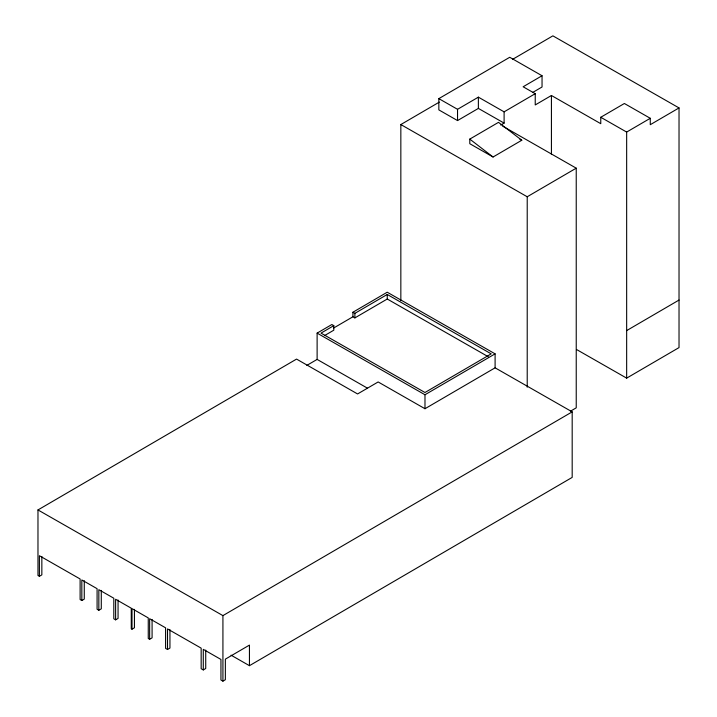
<?xml version="1.0" encoding="UTF-8"?>
<svg xmlns="http://www.w3.org/2000/svg" width="717" height="717" viewBox="0 0 717 717"><rect width="100%" height="100%" fill="white"/><g stroke="black" fill="none" stroke-linecap="round" stroke-linejoin="round"><path stroke-width="1.08" d="M542.043 75.742L523.132 86.775L535.232 93.685L504.105 111.843L478.373 97.154L478.373 108.41L457.536 120.573L438.84 109.889L438.84 98.632L509.733 57.279L542.043 75.742L542.043 86.999L532.588 92.511M400.839 300.692L400.839 124.552L439.333 102.101M512.467 59.43L552.888 35.85L679.026 107.926L679.026 347.593L626.658 378.137L576.504 349.484M457.536 120.573L457.536 109.316L478.373 97.154M469.787 139.107L498.503 122.347L521.779 140.254L493.063 157.005L469.787 143.705L469.787 139.107L493.063 157.005M500.762 125.054L504.105 123.1L504.105 111.843M679.026 107.926L650.274 124.695L650.274 118.296L624.382 103.499L600.765 117.274L600.765 123.683L551.427 95.495L535.232 104.942L535.232 93.685M626.658 378.137L626.658 132.071L650.274 118.296M527.219 387.189L527.219 196.763L576.235 168.172L502.698 126.156M306.831 365.41L317.12 359.414L317.12 333.118L331.846 324.523L333.808 325.643L333.808 330.187L324.667 335.52M333.763 327.956L352.916 316.78L352.916 312.236L387.225 292.213L495.097 353.848L495.097 367.821L424.984 408.726L378.146 381.955L357.577 393.956L296.551 359.092L37.974 509.939L37.974 575.473L39.408 576.298L41.846 574.873L41.846 556.455M333.808 325.643L321.019 333.109L424.966 392.504L491.199 353.857L387.252 294.472L354.879 313.356L354.879 317.9L352.916 316.78M354.879 317.9L387.252 299.016L387.252 294.472M424.984 408.726L424.984 394.753L495.097 353.848M39.408 576.298L39.408 555.72L80.116 578.977L80.116 599.555L81.828 600.532L84.274 599.107L84.274 580.698M81.828 600.532L81.828 579.954L97.082 588.675L97.082 609.253L98.838 610.257L101.285 608.832L101.285 590.414M98.838 610.257L98.838 589.679L113.806 598.229L113.806 618.807L115.616 619.838L118.063 618.413L118.063 600.004M626.658 330.6L679.026 300.056M115.616 619.838L115.616 599.26L131.265 608.204L131.265 628.782L132 629.194L134.438 627.769L134.438 609.36M132 629.194L132 608.616L148.258 617.911L148.258 638.488L149.638 639.277L152.085 637.852L152.085 619.443M570.472 411.2L576.235 407.839L576.235 168.172M149.638 639.277L149.638 618.699L165.591 627.814L165.591 648.392L167.509 649.485L167.509 628.908L201.163 648.141L201.163 668.719L203.287 669.929L203.287 649.351L220.944 659.443L220.944 680.021L222.924 681.15L222.924 615.616L572.184 411.863L495.097 367.821M167.509 649.485L169.947 648.06L169.947 629.651M203.287 669.929L205.725 668.504L205.725 650.095M222.924 681.15L225.362 679.725L225.362 659.147L249.444 645.103L249.444 665.681L231.044 655.168M249.444 665.681L572.184 477.397L572.184 411.863M600.765 117.274L626.658 132.071M478.373 108.41L504.105 123.1M519.843 139.143L521.779 140.254M438.84 98.632L457.536 109.316M400.839 124.552L527.219 196.763M387.252 299.016L488.286 356.743M352.916 312.236L354.879 313.356M317.12 333.118L424.984 394.753M317.12 359.414L367.489 388.193M37.974 509.939L222.924 615.616M551.427 95.495L551.427 154.388"/></g></svg>
